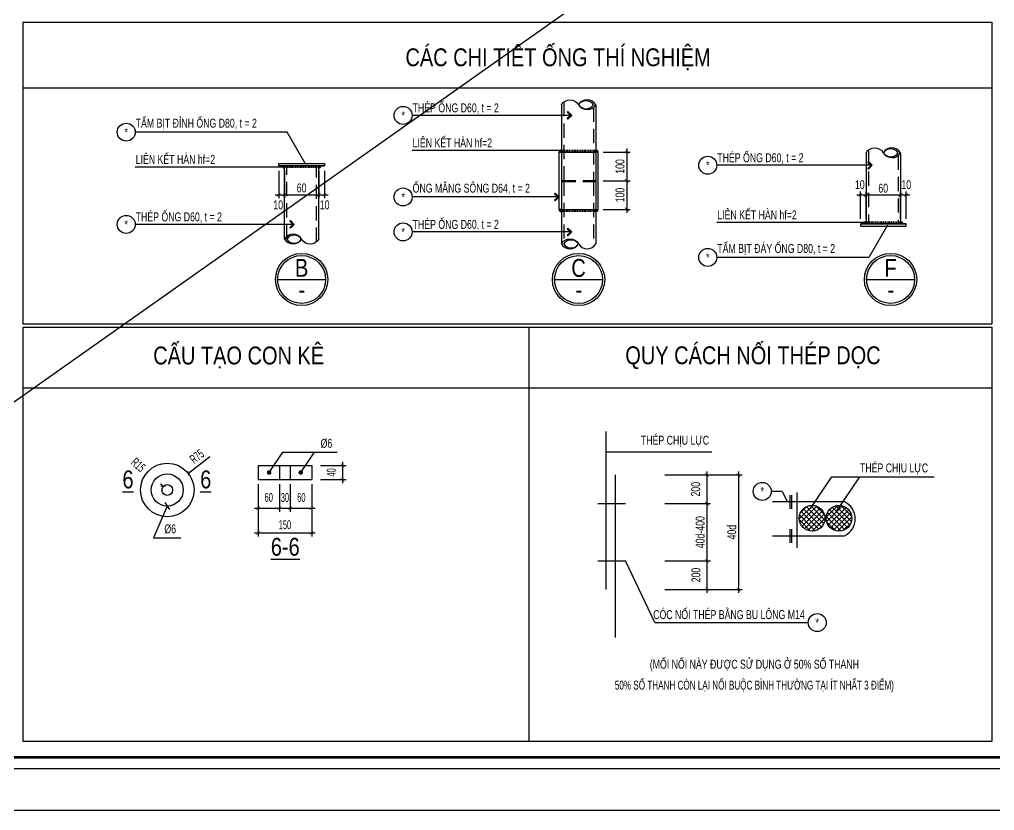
# Model space of a CAD drawing. Extents: x 21 to 2225438, y -14 to 594976.
# Drawn here: x 2207050 to 2213866, y 579107 to 584638 of the extents above; entities that cross this region are included whole.
import ezdxf
from ezdxf.enums import TextEntityAlignment as Align

# ---------------------------------------------------------------- set-up
doc = ezdxf.new("R2010")
doc.units = 0
doc.header["$LTSCALE"] = 1000
doc.header["$MEASUREMENT"] = 0
doc.header["$PDMODE"] = 3
doc.linetypes.add('HIDDEN', pattern=[0.375, 0.25, -0.125])
doc.layers.get('0').update_dxf_attribs({"linetype": 'CONTINUOUS'})
doc.layers.get('Defpoints').update_dxf_attribs({"linetype": 'CONTINUOUS'})
for name, color, linetype in [('CDC-KHUNGTEN', 7, 'CONTINUOUS'), ('CDC.02.DIM', 1, 'CONTINUOUS'), ('CDC.03.BORDER', 3, 'CONTINUOUS'), ('CDC.04.HIDDEN', 8, 'HIDDEN'), ('CDC.05.STEEL', 4, 'CONTINUOUS'), ('CDC.06.TEXT', 2, 'CONTINUOUS'), ('CDC.10.HATCH', 9, 'CONTINUOUS'), ('CDC.11.NOTE', 8, 'CONTINUOUS'), ('CDC.14.STEELNUM', 9, 'CONTINUOUS')]:
    doc.layers.add(name, color=color, linetype=linetype)
doc.layers.add('KCS_Plotter', color=11, linetype='CONTINUOUS', plot=False)
doc.styles.add('ARIAL', font='arial.ttf', dxfattribs={"width": 0.6})
doc.styles.add('SMTEXT', font='arial.ttf', dxfattribs={"width": 0.7})
doc.dimstyles.new('DIM25', dxfattribs={"dimscale": 25, "dimtxt": 2.5, "dimasz": 1, "dimexe": 1, "dimexo": 0, "dimgap": 0.6, "dimtad": 1, "dimdec": 0, "dimzin": 13, "dimdsep": 46, "dimtxsty": 'SMTEXT', "dimblk": 'ARCHTICK', "dimblk1": 'ARCHTICK', "dimblk2": 'DOT', "dimcen": 0, "dimdle": 1, "dimclrd": 1, "dimclre": 1, "dimclrt": 2, "dimadec": 0, "dimazin": 0, "dimtfac": 1, "dimtdec": 0, "dimtix": 1, "dimtmove": 2, "dimatfit": 3, "dimldrblk": 'DOT', "dimfxl": 1, "dimtolj": 1, "dimtzin": 13, "dimarcsym": 0})
doc.dimstyles.new('DIM25-10', dxfattribs={"dimscale": 25, "dimtxt": 2.5, "dimasz": 1, "dimexe": 1, "dimexo": 0, "dimgap": 1, "dimtad": 1, "dimdec": 0, "dimlfac": 0.4, "dimzin": 0, "dimdsep": 46, "dimtxsty": 'ARIAL', "dimblk": 'ARCHTICK', "dimblk1": 'ARCHTICK', "dimblk2": 'D', "dimcen": 0, "dimdle": 1, "dimclrd": 1, "dimclre": 1, "dimclrt": 2, "dimadec": 0, "dimazin": 0, "dimtfac": 1, "dimtdec": 0, "dimtix": 1, "dimtofl": 0, "dimtmove": 2, "dimatfit": 3, "dimldrblk": 'ARCHTICK', "dimfxl": 1, "dimtolj": 1, "dimtzin": 0, "dimarcsym": 0})

# ---------------------------------------------------------------- blocks, each defined once
blk = doc.blocks.new('_ARCHTICK')
at = {"color": 0, "linetype": 'ByBlock', "const_width": 0.15}
blk.add_lwpolyline([(-0.5, -0.5), (0.5, 0.5)], dxfattribs=at)
blk = doc.blocks.new('*D161')
at = {"layer": 'CDC.02.DIM', "color": 1, "lineweight": -2, "transparency": 16777216}
for p, q in [((2211562, 581452.9), (2211880.7, 581452.9)), ((2211855.7, 581477.9), (2211855.7, 581227.9)), ((2211562, 581252.9), (2211880.7, 581252.9))]:
    blk.add_line(p, q, dxfattribs=at)
at = {"layer": 'Defpoints', "color": 0, "transparency": 16777216}
for p in [(2211562, 581452.9), (2211562, 581252.9), (2211855.7, 581252.9)]:
    blk.add_point(p, dxfattribs=at)
at = {"layer": 'CDC.02.DIM', "color": 1, "lineweight": -2, "transparency": 16777216, "xscale": 25, "yscale": 25, "zscale": 25}
for p, rotation in [((2211855.7, 581452.9), 90), ((2211855.7, 581252.9), 270)]:
    blk.add_blockref('_ARCHTICK', p, dxfattribs=dict(at, rotation=rotation))
at = {"layer": 'CDC.02.DIM', "color": 2, "transparency": 16777216, "insert": (2211777.6, 581352.9), "char_height": 62.5, "attachment_point": 5, "rotation": 90, "style": 'SMTEXT'}
blk.add_mtext('\\A1;200', dxfattribs=at)
blk = doc.blocks.new('_Dot')
at = {"color": 0, "linetype": 'ByBlock', "lineweight": -2}
blk.add_line((-0.5, 0), (-1, 0), dxfattribs=at)
at = {"color": 0, "linetype": 'ByBlock', "const_width": 0.5}
blk.add_lwpolyline([(-0.25, 0, 1), (0.25, 0, 1)], format="xyb", close=True, dxfattribs=at)
blk = doc.blocks.new('*D162')
at = {"layer": 'CDC.02.DIM', "color": 1, "lineweight": -2, "transparency": 16777216}
for p, q in [((2211855.7, 580877.9), (2211855.7, 580627.9)), ((2211562, 580852.9), (2211880.7, 580852.9)), ((2211562, 580652.9), (2211880.7, 580652.9))]:
    blk.add_line(p, q, dxfattribs=at)
at = {"layer": 'Defpoints', "color": 0, "transparency": 16777216}
for p in [(2211562, 580852.9), (2211562, 580652.9), (2211855.7, 580652.9)]:
    blk.add_point(p, dxfattribs=at)
at = {"layer": 'CDC.02.DIM', "color": 1, "lineweight": -2, "transparency": 16777216, "xscale": 25, "yscale": 25, "zscale": 25}
for p, rotation in [((2211855.7, 580852.9), 90), ((2211855.7, 580652.9), 270)]:
    blk.add_blockref('_ARCHTICK', p, dxfattribs=dict(at, rotation=rotation))
at = {"layer": 'CDC.02.DIM', "color": 2, "transparency": 16777216, "insert": (2211779.3, 580752.9), "char_height": 62.5, "attachment_point": 5, "rotation": 90, "style": 'SMTEXT'}
blk.add_mtext('\\A1;200', dxfattribs=at)
blk = doc.blocks.new('*D163')
at = {"layer": 'CDC.02.DIM', "color": 1, "lineweight": -2, "transparency": 16777216}
for p, q in [((2211562, 581252.9), (2211880.7, 581252.9)), ((2211855.7, 581277.9), (2211855.7, 580827.9)), ((2211562, 580852.9), (2211880.7, 580852.9))]:
    blk.add_line(p, q, dxfattribs=at)
at = {"layer": 'Defpoints', "color": 0, "transparency": 16777216}
for p in [(2211562, 581252.9), (2211562, 580852.9), (2211855.7, 580852.9)]:
    blk.add_point(p, dxfattribs=at)
at = {"layer": 'CDC.02.DIM', "color": 1, "lineweight": -2, "transparency": 16777216, "xscale": 25, "yscale": 25, "zscale": 25}
for p, rotation in [((2211855.7, 581252.9), 90), ((2211855.7, 580852.9), 270)]:
    blk.add_blockref('_ARCHTICK', p, dxfattribs=dict(at, rotation=rotation))
at = {"layer": 'CDC.02.DIM', "color": 2, "transparency": 16777216, "insert": (2211808.8, 581052.9), "char_height": 62.5, "attachment_point": 5, "rotation": 90, "style": 'SMTEXT'}
blk.add_mtext('\\A1;40d-400', dxfattribs=at)
blk = doc.blocks.new('*D164')
at = {"layer": 'CDC.02.DIM', "color": 1, "lineweight": -2, "transparency": 16777216}
for p, q in [((2211562, 581452.9), (2212101.9, 581452.9)), ((2212076.9, 581477.9), (2212076.9, 580627.9)), ((2211562, 580652.9), (2212101.9, 580652.9))]:
    blk.add_line(p, q, dxfattribs=at)
at = {"layer": 'Defpoints', "color": 0, "transparency": 16777216}
for p in [(2211562, 581452.9), (2211562, 580652.9), (2212076.9, 580652.9)]:
    blk.add_point(p, dxfattribs=at)
at = {"layer": 'CDC.02.DIM', "color": 1, "lineweight": -2, "transparency": 16777216, "xscale": 25, "yscale": 25, "zscale": 25}
for p, rotation in [((2212076.9, 581452.9), 90), ((2212076.9, 580652.9), 270)]:
    blk.add_blockref('_ARCHTICK', p, dxfattribs=dict(at, rotation=rotation))
at = {"layer": 'CDC.02.DIM', "color": 2, "transparency": 16777216, "insert": (2212030, 581052.9), "char_height": 62.5, "attachment_point": 5, "rotation": 90, "style": 'SMTEXT'}
blk.add_mtext('\\A1;40d', dxfattribs=at)
blk = doc.blocks.new('*D204')
at = {"layer": 'CDC.02.DIM', "color": 1, "lineweight": -2, "transparency": 16777216}
for p, q in [((2211295.4, 583735), (2211295.4, 583485.4)), ((2211130.1, 583710), (2211320.4, 583710)), ((2211130.1, 583510.4), (2211320.4, 583510.4))]:
    blk.add_line(p, q, dxfattribs=at)
at = {"layer": 'Defpoints', "color": 0, "transparency": 16777216}
for p in [(2211130.1, 583710), (2211130.1, 583510.4), (2211295.4, 583510.4)]:
    blk.add_point(p, dxfattribs=at)
at = {"layer": 'CDC.02.DIM', "color": 1, "lineweight": -2, "transparency": 16777216, "xscale": 25, "yscale": 25, "zscale": 25}
for p, rotation in [((2211295.4, 583710), 90), ((2211295.4, 583510.4), 270)]:
    blk.add_blockref('_ARCHTICK', p, dxfattribs=dict(at, rotation=rotation))
at = {"layer": 'CDC.02.DIM', "color": 2, "transparency": 16777216, "insert": (2211248.5, 583610.2), "char_height": 62.5, "attachment_point": 5, "rotation": 90, "style": 'SMTEXT'}
blk.add_mtext('\\A1;100', dxfattribs=at)
blk = doc.blocks.new('*D205')
at = {"layer": 'CDC.02.DIM', "color": 1, "lineweight": -2, "transparency": 16777216}
for p, q in [((2211295.4, 583535.4), (2211295.4, 583285)), ((2211130.1, 583510.4), (2211320.4, 583510.4)), ((2211130.1, 583310), (2211320.4, 583310))]:
    blk.add_line(p, q, dxfattribs=at)
at = {"layer": 'Defpoints', "color": 0, "transparency": 16777216}
for p in [(2211130.1, 583510.4), (2211130.1, 583310), (2211295.4, 583310)]:
    blk.add_point(p, dxfattribs=at)
at = {"layer": 'CDC.02.DIM', "color": 1, "lineweight": -2, "transparency": 16777216, "xscale": 25, "yscale": 25, "zscale": 25}
for p, rotation in [((2211295.4, 583510.4), 90), ((2211295.4, 583310), 270)]:
    blk.add_blockref('_ARCHTICK', p, dxfattribs=dict(at, rotation=rotation))
at = {"layer": 'CDC.02.DIM', "color": 2, "transparency": 16777216, "insert": (2211248.5, 583410.2), "char_height": 62.5, "attachment_point": 5, "rotation": 90, "style": 'SMTEXT'}
blk.add_mtext('\\A1;100', dxfattribs=at)
blk = doc.blocks.new('*D206')
at = {"layer": 'CDC.02.DIM', "color": 1, "lineweight": -2, "transparency": 16777216}
for p, q in [((2212903.5, 583411), (2212993.5, 583411)), ((2212928.5, 583244.5), (2212928.5, 583436)), ((2212968.5, 583244.5), (2212968.5, 583436))]:
    blk.add_line(p, q, dxfattribs=at)
at = {"layer": 'Defpoints', "color": 0, "transparency": 16777216}
for p in [(2212968.5, 583411), (2212928.5, 583244.5), (2212968.5, 583244.5)]:
    blk.add_point(p, dxfattribs=at)
at = {"layer": 'CDC.02.DIM', "color": 1, "lineweight": -2, "transparency": 16777216, "xscale": 25, "yscale": 25, "zscale": 25, "rotation": 180}
blk.add_blockref('_ARCHTICK', (2212928.5, 583411), dxfattribs=at)
at = {"layer": 'CDC.02.DIM', "color": 1, "lineweight": -2, "transparency": 16777216, "xscale": 25, "yscale": 25, "zscale": 25}
blk.add_blockref('_ARCHTICK', (2212968.5, 583411), dxfattribs=at)
at = {"layer": 'CDC.02.DIM', "color": 2, "transparency": 16777216, "insert": (2212924.7, 583482.5), "char_height": 62.5, "attachment_point": 5, "style": 'SMTEXT'}
blk.add_mtext('\\A1;10', dxfattribs=at)
blk = doc.blocks.new('*D207')
at = {"layer": 'CDC.02.DIM', "color": 1, "lineweight": -2, "transparency": 16777216}
for p, q in [((2212943.5, 583411), (2213233.5, 583411)), ((2212968.5, 583244.5), (2212968.5, 583436)), ((2213208.5, 583244.5), (2213208.5, 583436))]:
    blk.add_line(p, q, dxfattribs=at)
at = {"layer": 'Defpoints', "color": 0, "transparency": 16777216}
for p in [(2213208.5, 583411), (2212968.5, 583244.5), (2213208.5, 583244.5)]:
    blk.add_point(p, dxfattribs=at)
at = {"layer": 'CDC.02.DIM', "color": 1, "lineweight": -2, "transparency": 16777216, "xscale": 25, "yscale": 25, "zscale": 25, "rotation": 180}
blk.add_blockref('_ARCHTICK', (2212968.5, 583411), dxfattribs=at)
at = {"layer": 'CDC.02.DIM', "color": 1, "lineweight": -2, "transparency": 16777216, "xscale": 25, "yscale": 25, "zscale": 25}
blk.add_blockref('_ARCHTICK', (2213208.5, 583411), dxfattribs=at)
at = {"layer": 'CDC.02.DIM', "color": 2, "transparency": 16777216, "insert": (2213088.5, 583457.9), "char_height": 62.5, "attachment_point": 5, "style": 'SMTEXT'}
blk.add_mtext('\\A1;60', dxfattribs=at)
blk = doc.blocks.new('*D208')
at = {"layer": 'CDC.02.DIM', "color": 1, "lineweight": -2, "transparency": 16777216}
for p, q in [((2213183.5, 583411), (2213273.5, 583411)), ((2213208.5, 583244.5), (2213208.5, 583436)), ((2213248.5, 583244.5), (2213248.5, 583436))]:
    blk.add_line(p, q, dxfattribs=at)
at = {"layer": 'Defpoints', "color": 0, "transparency": 16777216}
for p in [(2213248.5, 583411), (2213208.5, 583244.5), (2213248.5, 583244.5)]:
    blk.add_point(p, dxfattribs=at)
at = {"layer": 'CDC.02.DIM', "color": 1, "lineweight": -2, "transparency": 16777216, "xscale": 25, "yscale": 25, "zscale": 25, "rotation": 180}
blk.add_blockref('_ARCHTICK', (2213208.5, 583411), dxfattribs=at)
at = {"layer": 'CDC.02.DIM', "color": 1, "lineweight": -2, "transparency": 16777216, "xscale": 25, "yscale": 25, "zscale": 25}
blk.add_blockref('_ARCHTICK', (2213248.5, 583411), dxfattribs=at)
at = {"layer": 'CDC.02.DIM', "color": 2, "transparency": 16777216, "insert": (2213249.5, 583482.5), "char_height": 62.5, "attachment_point": 5, "style": 'SMTEXT'}
blk.add_mtext('\\A1;10', dxfattribs=at)
blk = doc.blocks.new('*D209')
at = {"layer": 'CDC.02.DIM', "color": 1, "lineweight": -2, "transparency": 16777216}
for p, q in [((2208862.5, 583579.3), (2208862.5, 583387.8)), ((2208902.5, 583579.3), (2208902.5, 583387.8)), ((2208837.5, 583412.8), (2208927.5, 583412.8))]:
    blk.add_line(p, q, dxfattribs=at)
at = {"layer": 'Defpoints', "color": 0, "transparency": 16777216}
for p in [(2208862.5, 583579.3), (2208902.5, 583579.3), (2208902.5, 583412.8)]:
    blk.add_point(p, dxfattribs=at)
at = {"layer": 'CDC.02.DIM', "color": 1, "lineweight": -2, "transparency": 16777216, "xscale": 25, "yscale": 25, "zscale": 25, "rotation": 180}
blk.add_blockref('_ARCHTICK', (2208862.5, 583412.8), dxfattribs=at)
at = {"layer": 'CDC.02.DIM', "color": 1, "lineweight": -2, "transparency": 16777216, "xscale": 25, "yscale": 25, "zscale": 25}
blk.add_blockref('_ARCHTICK', (2208902.5, 583412.8), dxfattribs=at)
at = {"layer": 'CDC.02.DIM', "color": 2, "transparency": 16777216, "insert": (2208858.7, 583341.3), "char_height": 62.5, "attachment_point": 5, "style": 'SMTEXT'}
blk.add_mtext('\\A1;10', dxfattribs=at)
blk = doc.blocks.new('*D210')
at = {"layer": 'CDC.02.DIM', "color": 1, "lineweight": -2, "transparency": 16777216}
for p, q in [((2208902.5, 583579.3), (2208902.5, 583387.8)), ((2209142.5, 583579.3), (2209142.5, 583387.8)), ((2208877.5, 583412.8), (2209167.5, 583412.8))]:
    blk.add_line(p, q, dxfattribs=at)
at = {"layer": 'Defpoints', "color": 0, "transparency": 16777216}
for p in [(2208902.5, 583579.3), (2209142.5, 583579.3), (2209142.5, 583412.8)]:
    blk.add_point(p, dxfattribs=at)
at = {"layer": 'CDC.02.DIM', "color": 1, "lineweight": -2, "transparency": 16777216, "xscale": 25, "yscale": 25, "zscale": 25, "rotation": 180}
blk.add_blockref('_ARCHTICK', (2208902.5, 583412.8), dxfattribs=at)
at = {"layer": 'CDC.02.DIM', "color": 1, "lineweight": -2, "transparency": 16777216, "xscale": 25, "yscale": 25, "zscale": 25}
blk.add_blockref('_ARCHTICK', (2209142.5, 583412.8), dxfattribs=at)
at = {"layer": 'CDC.02.DIM', "color": 2, "transparency": 16777216, "insert": (2209022.5, 583459.7), "char_height": 62.5, "attachment_point": 5, "style": 'SMTEXT'}
blk.add_mtext('\\A1;60', dxfattribs=at)
blk = doc.blocks.new('*D211')
at = {"layer": 'CDC.02.DIM', "color": 1, "lineweight": -2, "transparency": 16777216}
for p, q in [((2209142.5, 583579.3), (2209142.5, 583387.8)), ((2209182.5, 583579.3), (2209182.5, 583387.8)), ((2209117.5, 583412.8), (2209207.5, 583412.8))]:
    blk.add_line(p, q, dxfattribs=at)
at = {"layer": 'Defpoints', "color": 0, "transparency": 16777216}
for p in [(2209142.5, 583579.3), (2209182.5, 583579.3), (2209182.5, 583412.8)]:
    blk.add_point(p, dxfattribs=at)
at = {"layer": 'CDC.02.DIM', "color": 1, "lineweight": -2, "transparency": 16777216, "xscale": 25, "yscale": 25, "zscale": 25, "rotation": 180}
blk.add_blockref('_ARCHTICK', (2209142.5, 583412.8), dxfattribs=at)
at = {"layer": 'CDC.02.DIM', "color": 1, "lineweight": -2, "transparency": 16777216, "xscale": 25, "yscale": 25, "zscale": 25}
blk.add_blockref('_ARCHTICK', (2209182.5, 583412.8), dxfattribs=at)
at = {"layer": 'CDC.02.DIM', "color": 2, "transparency": 16777216, "insert": (2209183.5, 583341.3), "char_height": 62.5, "attachment_point": 5, "style": 'SMTEXT'}
blk.add_mtext('\\A1;10', dxfattribs=at)
blk = doc.blocks.new('*D212')
at = {"layer": 'CDC.02.DIM', "color": 1, "lineweight": -2, "transparency": 16777216}
blk.add_line((2208380.2, 581580.4), (2208230.7, 581463.2), dxfattribs=at)
at = {"layer": 'Defpoints', "color": 0, "transparency": 16777216}
for p in [(2208230.7, 581463.2), (2208083.4, 581347.8)]:
    blk.add_point(p, dxfattribs=at)
at = {"layer": 'CDC.02.DIM', "color": 1, "lineweight": -2, "transparency": 16777216, "xscale": 25, "yscale": 25, "zscale": 25, "rotation": 218.0837474083482}
blk.add_blockref('_ARCHTICK', (2208230.7, 581463.2), dxfattribs=at)
at = {"layer": 'CDC.02.DIM', "color": 2, "transparency": 16777216, "insert": (2208290.1, 581581.9), "char_height": 62.5, "attachment_point": 5, "rotation": 38.08375, "style": 'ARIAL'}
blk.add_mtext('\\A1;R75', dxfattribs=at)
blk = doc.blocks.new('D')
at = {"layer": 'CDC.02.DIM'}
for p, q in [((106.07, 106.07), (-106.07, -106.07)), ((150, 0), (-150, 0))]:
    blk.add_line(p, q, dxfattribs=at)
blk = doc.blocks.new('*D213')
at = {"layer": 'CDC.02.DIM', "color": 1, "lineweight": -2, "transparency": 16777216}
for p, q in [((2208718.5, 581387.4), (2208718.5, 581195.1)), ((2208868.2, 581387.4), (2208868.2, 581195.1)), ((2208693.5, 581220.1), (2208893.2, 581220.1))]:
    blk.add_line(p, q, dxfattribs=at)
at = {"layer": 'Defpoints', "color": 0, "transparency": 16777216}
for p in [(2208718.5, 581387.4), (2208868.2, 581387.4), (2208868.2, 581220.1)]:
    blk.add_point(p, dxfattribs=at)
at = {"layer": 'CDC.02.DIM', "color": 1, "lineweight": -2, "transparency": 16777216, "xscale": 25, "yscale": 25, "zscale": 25, "rotation": 180}
blk.add_blockref('_ARCHTICK', (2208718.5, 581220.1), dxfattribs=at)
at = {"layer": 'CDC.02.DIM', "color": 1, "lineweight": -2, "transparency": 16777216, "xscale": 25, "yscale": 25, "zscale": 25}
blk.add_blockref('_ARCHTICK', (2208868.2, 581220.1), dxfattribs=at)
at = {"layer": 'CDC.02.DIM', "color": 2, "transparency": 16777216, "insert": (2208792.7, 581295.2), "char_height": 62.5, "attachment_point": 5, "style": 'ARIAL'}
blk.add_mtext('\\A1;60', dxfattribs=at)
blk = doc.blocks.new('*D214')
at = {"layer": 'CDC.02.DIM', "color": 1, "lineweight": -2, "transparency": 16777216}
for p, q in [((2208868.2, 581387.4), (2208868.2, 581195.1)), ((2208943.1, 581387.4), (2208943.1, 581195.1)), ((2208843.2, 581220.1), (2208968.1, 581220.1))]:
    blk.add_line(p, q, dxfattribs=at)
at = {"layer": 'Defpoints', "color": 0, "transparency": 16777216}
for p in [(2208868.2, 581387.4), (2208943.1, 581387.4), (2208943.1, 581220.1)]:
    blk.add_point(p, dxfattribs=at)
at = {"layer": 'CDC.02.DIM', "color": 1, "lineweight": -2, "transparency": 16777216, "xscale": 25, "yscale": 25, "zscale": 25, "rotation": 180}
blk.add_blockref('_ARCHTICK', (2208868.2, 581220.1), dxfattribs=at)
at = {"layer": 'CDC.02.DIM', "color": 1, "lineweight": -2, "transparency": 16777216, "xscale": 25, "yscale": 25, "zscale": 25}
blk.add_blockref('_ARCHTICK', (2208943.1, 581220.1), dxfattribs=at)
at = {"layer": 'CDC.02.DIM', "color": 2, "transparency": 16777216, "insert": (2208905.7, 581295.2), "char_height": 62.5, "attachment_point": 5, "style": 'ARIAL'}
blk.add_mtext('\\A1;30', dxfattribs=at)
blk = doc.blocks.new('*D215')
at = {"layer": 'CDC.02.DIM', "color": 1, "lineweight": -2, "transparency": 16777216}
for p, q in [((2208943.1, 581387.4), (2208943.1, 581195.1)), ((2209092.8, 581387.4), (2209092.8, 581195.1)), ((2208918.1, 581220.1), (2209117.8, 581220.1))]:
    blk.add_line(p, q, dxfattribs=at)
at = {"layer": 'Defpoints', "color": 0, "transparency": 16777216}
for p in [(2208943.1, 581387.4), (2209092.8, 581387.4), (2209092.8, 581220.1)]:
    blk.add_point(p, dxfattribs=at)
at = {"layer": 'CDC.02.DIM', "color": 1, "lineweight": -2, "transparency": 16777216, "xscale": 25, "yscale": 25, "zscale": 25, "rotation": 180}
blk.add_blockref('_ARCHTICK', (2208943.1, 581220.1), dxfattribs=at)
at = {"layer": 'CDC.02.DIM', "color": 1, "lineweight": -2, "transparency": 16777216, "xscale": 25, "yscale": 25, "zscale": 25}
blk.add_blockref('_ARCHTICK', (2209092.8, 581220.1), dxfattribs=at)
at = {"layer": 'CDC.02.DIM', "color": 2, "transparency": 16777216, "insert": (2209020.6, 581295.2), "char_height": 62.5, "attachment_point": 5, "style": 'ARIAL'}
blk.add_mtext('\\A1;60', dxfattribs=at)
blk = doc.blocks.new('*D216')
at = {"layer": 'CDC.02.DIM', "color": 1, "lineweight": -2, "transparency": 16777216}
for p, q in [((2208718.5, 581387.4), (2208718.5, 581022.6)), ((2209092.8, 581387.4), (2209092.8, 581022.6)), ((2208693.5, 581047.6), (2209117.8, 581047.6))]:
    blk.add_line(p, q, dxfattribs=at)
at = {"layer": 'Defpoints', "color": 0, "transparency": 16777216}
for p in [(2208718.5, 581387.4), (2209092.8, 581387.4), (2209092.8, 581047.6)]:
    blk.add_point(p, dxfattribs=at)
at = {"layer": 'CDC.02.DIM', "color": 1, "lineweight": -2, "transparency": 16777216, "xscale": 25, "yscale": 25, "zscale": 25, "rotation": 180}
blk.add_blockref('_ARCHTICK', (2208718.5, 581047.6), dxfattribs=at)
at = {"layer": 'CDC.02.DIM', "color": 1, "lineweight": -2, "transparency": 16777216, "xscale": 25, "yscale": 25, "zscale": 25}
blk.add_blockref('_ARCHTICK', (2209092.8, 581047.6), dxfattribs=at)
at = {"layer": 'CDC.02.DIM', "color": 2, "transparency": 16777216, "insert": (2208905.7, 581104.5), "char_height": 62.5, "attachment_point": 5, "style": 'ARIAL'}
blk.add_mtext('\\A1;150', dxfattribs=at)
blk = doc.blocks.new('*D217')
at = {"layer": 'CDC.02.DIM', "color": 1, "lineweight": -2, "transparency": 16777216}
for p, q in [((2209154.1, 581520.2), (2209333.4, 581520.2)), ((2209308.4, 581545.2), (2209308.4, 581395.2)), ((2209154.1, 581420.2), (2209333.4, 581420.2))]:
    blk.add_line(p, q, dxfattribs=at)
at = {"layer": 'Defpoints', "color": 0, "transparency": 16777216}
for p in [(2209154.1, 581520.2), (2209154.1, 581420.2), (2209308.4, 581420.2)]:
    blk.add_point(p, dxfattribs=at)
at = {"layer": 'CDC.02.DIM', "color": 1, "lineweight": -2, "transparency": 16777216, "xscale": 25, "yscale": 25, "zscale": 25}
for p, rotation in [((2209308.4, 581520.2), 90), ((2209308.4, 581420.2), 270)]:
    blk.add_blockref('_ARCHTICK', p, dxfattribs=dict(at, rotation=rotation))
at = {"layer": 'CDC.02.DIM', "color": 2, "transparency": 16777216, "insert": (2209230.5, 581470.2), "char_height": 62.5, "attachment_point": 5, "rotation": 90, "style": 'ARIAL'}
blk.add_mtext('\\A1;40', dxfattribs=at)
blk = doc.blocks.new('*D218')
at = {"layer": 'CDC.02.DIM', "color": 1, "lineweight": -2, "transparency": 16777216}
blk.add_line((2208055, 581372.3), (2208036.1, 581388.7), dxfattribs=at)
at = {"layer": 'Defpoints', "color": 0, "transparency": 16777216}
for p in [(2208055, 581372.3), (2208083.4, 581347.8)]:
    blk.add_point(p, dxfattribs=at)
at = {"layer": 'CDC.02.DIM', "color": 1, "lineweight": -2, "transparency": 16777216, "xscale": 25, "yscale": 25, "zscale": 25, "rotation": 319.1011653597801}
blk.add_blockref('_ARCHTICK', (2208055, 581372.3), dxfattribs=at)
at = {"layer": 'CDC.02.DIM', "color": 2, "transparency": 16777216, "insert": (2207880.5, 581523.5), "char_height": 62.5, "attachment_point": 5, "rotation": 319.10117, "style": 'ARIAL'}
blk.add_mtext('\\A1;R15', dxfattribs=at)
blk = doc.blocks.new('KHUNG TEN')
at = {"layer": 'CDC-KHUNGTEN', "color": 8}
blk.add_lwpolyline([(75096, 1100), (83000, 1100), (83000, 58300), (3000, 58300), (3000, 1100), (75096, 1100)], dxfattribs=at)
at = {"layer": 'CDC-KHUNGTEN', "color": 255, "lineweight": 60}
blk.add_lwpolyline([(74900, 1400), (74900, 58000), (3300, 58000), (3300, 1400), (74900, 1400)], close=True, dxfattribs=at)
at = {"layer": 'Defpoints', "color": 1, "ltscale": 0.2}
blk.add_lwpolyline([(0, 0), (0, 59400), (84100, 59400), (84100, 0), (0, 0)], close=True, dxfattribs=at)

msp = doc.modelspace()

# ---------------------------------------------------------------- hatches: boundary and pattern name
at = {"layer": 'CDC.10.HATCH'}
for points in [[(2210838.53, 583725.97, 0.4142136), (2210822.53, 583709.97), (2210838.53, 583709.97)], [(2211078.53, 583725.97), (2211078.53, 583709.97), (2211094.53, 583709.97, 0.4142136)], [(2208902.53, 583599.42, -0.4142136), (2208886.53, 583615.42), (2208902.53, 583615.42)], [(2209142.53, 583599.42), (2209142.53, 583615.42), (2209158.53, 583615.42, -0.4142136)], [(2210838.53, 583309.97), (2210822.53, 583309.97, 0.4142136), (2210838.53, 583293.97)], [(2211094.53, 583309.97), (2211078.53, 583309.97), (2211078.53, 583293.97, 0.4142136)], [(2212968.53, 583224.31, 0.4142136), (2212952.53, 583208.31), (2212968.53, 583208.31)], [(2213208.53, 583224.31), (2213208.53, 583208.31), (2213224.53, 583208.31, 0.4142136)]]:
    msp.add_hatch(color=256, dxfattribs=at).paths.add_polyline_path(points)
h = msp.add_hatch(dxfattribs=at)
h.set_pattern_fill('ANSI31', color=256, scale=90, angle=45, style=0)
h.set_pattern_definition([(90, (2118319.353, 554501.823), (-11.25, 2e-15), [])])
h.paths.add_polyline_path([(2211078.53, 583725.97), (2210838.53, 583725.97), (2210838.53, 583709.97), (2211078.53, 583709.97)])
h = msp.add_hatch(dxfattribs=at)
h.set_pattern_fill('ANSI31', color=256, scale=90, angle=45, style=0)
h.set_pattern_definition([(270, (2116383.359, 610745.627), (-11.25, -2e-15), [])])
h.paths.add_polyline_path([(2209142.53, 583599.42), (2208902.53, 583599.42), (2208902.53, 583615.42), (2209142.53, 583615.42)])
h = msp.add_hatch(dxfattribs=at)
h.set_pattern_fill('ANSI31', color=256, scale=90, angle=45, style=0)
h.set_pattern_definition([(270, (2118319.353, 612518.111), (-11.25, -2e-15), [])])
h.paths.add_polyline_path([(2211078.53, 583293.97), (2210838.53, 583293.97), (2210838.53, 583309.97), (2211078.53, 583309.97)])
h = msp.add_hatch(dxfattribs=at)
h.set_pattern_fill('ANSI31', color=256, scale=90, angle=45, style=0)
h.set_pattern_definition([(90, (2120449.354, 556078.099), (-11.25, 2e-15), [])])
h.paths.add_polyline_path([(2213208.53, 583224.31), (2212968.53, 583224.31), (2212968.53, 583208.31), (2213208.53, 583208.31)])
h = msp.add_hatch(dxfattribs=at)
h.set_pattern_fill('ANSI37', color=256, scale=200, style=0)
h.set_pattern_definition([(45, (2191320.56, 565869.44), (-17.67767, 17.67767), []), (135, (2191320.56, 565869.44), (-17.67767, -17.67767), [])])
h.paths.add_polyline_path([(2212869.02, 581150.17, 1), (2212689.36, 581150.17, 1)])
h.paths.add_polyline_path([(2212681.21, 581150.17, 1), (2212501.55, 581150.17, 1)])

# ---------------------------------------------------------------- linework, layer by layer
at = {"layer": 'CDC.03.BORDER'}
for p, q in [((2207073.11, 584619.01), (2213847.55, 584619.01)), ((2207073.11, 584619.01), (2207073.11, 582509.61)), ((2207073.11, 584619.01), (2207073.11, 582509.61)), ((2213847.55, 584619.01), (2213847.55, 582509.61)), ((2210838.53, 584042.19), (2210838.53, 583512.58)), ((2211078.53, 584041.32), (2211078.53, 583512.58)), ((2210838.53, 583709.97), (2211078.53, 583709.97)), ((2212968.53, 583706.44), (2212968.53, 583208.31)), ((2213208.53, 583705.58), (2213208.53, 583208.31)), ((2208862.53, 583615.42), (2209182.53, 583615.42)), ((2208902.53, 583102.39), (2208902.53, 583615.42)), ((2209142.53, 583102.39), (2209142.53, 583615.42)), ((2210838.53, 583505.44), (2210838.53, 583069.81)), ((2211078.53, 583505.44), (2211078.53, 583068.95)), ((2210838.53, 583309.97), (2211078.53, 583309.97)), ((2212928.53, 583208.31), (2213248.53, 583208.31)), ((2207073.11, 582486.15), (2207073.11, 579589.07)), ((2207073.11, 582486.15), (2207073.11, 579589.07)), ((2210612.07, 582486.15), (2210612.07, 579589.07)), ((2207073.11, 582061.65), (2210612.07, 582061.65)), ((2210612.07, 582061.65), (2213847.55, 582061.65)), ((2208718.48, 581520.18), (2209092.85, 581520.18)), ((2208718.48, 581520.18), (2208718.48, 581420.18)), ((2208868.21, 581520.18), (2208868.21, 581420.18)), ((2208943.12, 581520.18), (2208943.12, 581420.18)), ((2209092.85, 581520.18), (2209092.85, 581420.18)), ((2208718.48, 581420.18), (2209092.85, 581420.18)), ((2213847.55, 579589.07), (2207073.11, 579589.07))]:
    msp.add_line(p, q, dxfattribs=at)
for points in [[(2207073.11, 584158.97), (2213847.55, 584158.97)], [(2207073.11, 582509.61), (2213847.55, 582509.61)], [(2207073.11, 582486.15), (2213847.55, 582486.15)], [(2207073.11, 582486.15), (2209162.94, 582486.15)], [(2213847.55, 582486.15), (2213847.55, 579589.07)], [(2207073.11, 581629.63), (2207073.11, 579589.07)]]:
    msp.add_lwpolyline(points, dxfattribs=at)
for points in [[(2210838.53, 583309.97), (2210822.53, 583309.97), (2210822.53, 583709.97), (2210838.53, 583709.97)], [(2211078.53, 583309.97), (2211094.53, 583309.97), (2211094.53, 583709.97), (2211078.53, 583709.97)], [(2208862.53, 583615.42), (2208862.53, 583631.42), (2209182.53, 583631.42), (2209182.53, 583615.42)], [(2212928.53, 583208.31), (2212928.53, 583192.31), (2213248.53, 583192.31), (2213248.53, 583208.31)]]:
    msp.add_lwpolyline(points, close=True, dxfattribs=at)
for radius in [187.18, 37.45]:
    msp.add_circle((2208083.36, 581347.77), radius, dxfattribs=at)
at = {"layer": 'CDC.04.HIDDEN', "ltscale": 0.4}
for p, q in [((2210854.53, 584061.07), (2210854.53, 583512.58)), ((2211062.53, 584022.89), (2211062.53, 583512.58)), ((2212984.53, 583725.33), (2212984.53, 583208.31)), ((2213192.53, 583687.14), (2213192.53, 583208.31)), ((2208918.53, 583102.39), (2208918.53, 583615.42)), ((2209126.53, 583082.64), (2209126.53, 583615.42)), ((2210838.53, 583512.58), (2211078.53, 583512.58)), ((2210838.53, 583505.44), (2211078.53, 583505.44)), ((2210854.53, 583505.44), (2210854.53, 583088.7)), ((2211062.53, 583505.44), (2211062.53, 583050.51))]:
    msp.add_line(p, q, dxfattribs=at)
at = {"layer": 'CDC.05.STEEL'}
for p, q in [((2211149.3, 581757.68), (2211149.3, 580652.87)), ((2211214.04, 581452.87), (2211214.04, 580316.38)), ((2212434.56, 581310.52), (2212434.56, 581215.55)), ((2212448.23, 581310.52), (2212448.23, 581215.55)), ((2212483.89, 581329.51), (2212483.89, 580943.34)), ((2211092.88, 581252.87), (2211285.96, 581252.87)), ((2212434.56, 581072.81), (2212434.56, 580977.84)), ((2212448.23, 581072.81), (2212448.23, 580977.84)), ((2211092.88, 580852.87), (2211285.96, 580852.87))]:
    msp.add_line(p, q, dxfattribs=at)
at = {"layer": 'CDC.05.STEEL', "const_width": 16}
for points in [[(2208788.51, 581466.3, 1), (2208802.36, 581474.3, 1)], [(2209009.48, 581466.3, 1), (2209023.33, 581474.3, 1)]]:
    msp.add_lwpolyline(points, format="xyb", close=True, dxfattribs=at)
at = {"layer": 'CDC.05.STEEL'}
msp.add_lwpolyline([(2212315.43, 581027.42), (2212817.79, 581027.42, 0.6324965), (2212817.79, 581265.13), (2212315.43, 581265.13)], format="xyb", dxfattribs=at)
for centre, radius in [((2208083.36, 581347.77), 112.15), ((2212591.38, 581150.17), 89.83), ((2212779.19, 581150.17), 89.83)]:
    msp.add_circle(centre, radius, dxfattribs=at)
for centre, start, end in [((2210838.53, 583709.97), 90, 180), ((2211078.53, 583709.97), 0, 90), ((2208902.53, 583615.42), 180, 270), ((2209142.53, 583615.42), 270, 0), ((2210838.53, 583309.97), 180, 270), ((2211078.53, 583309.97), 270, 0), ((2212968.53, 583208.31), 90, 180), ((2213208.53, 583208.31), 0, 90)]:
    msp.add_arc(centre, 16, start, end, dxfattribs=at)
at = {"layer": 'CDC.11.NOTE'}
for p, q in [((2210827.21, 583721.28), (2209795.16, 583721.28)), ((2208891.22, 583606.01), (2207859.16, 583606.01)), ((2212957.21, 583217.71), (2211925.16, 583217.71)), ((2208854.83, 582819.9), (2209190.24, 582819.9)), ((2210790.82, 582819.44), (2211126.23, 582819.44)), ((2212972.13, 582819.9), (2213307.54, 582819.9)), ((2209016.4, 581470.3), (2209111.95, 581611.54)), ((2211149.3, 581614.27), (2211890.37, 581614.27)), ((2212759.64, 581195.35), (2212925.48, 581440.49)), ((2208067.32, 581259.38), (2208099.39, 581211.85)), ((2211491.48, 580420.71), (2211285.96, 580852.87)), ((2211491.48, 580420.71), (2212563.99, 580420.71))]:
    msp.add_line(p, q, dxfattribs=at)
for points in [[(2210838.53, 584042.19, -0.5773503), (2210958.78, 584042.19, 0.5725531), (2211078.53, 584041.32, 0.5725531)], [(2211078.53, 584041.32, 0.5555373), (2210958.64, 584042.42, 0.5677757)], [(2211062.53, 584041.32, 0.5396883), (2210958.64, 584042.42, 0.219216)], [(2210958.78, 584042.19, 0.54159), (2211062.53, 584041.32)], [(2212968.53, 583706.44, -0.5773503), (2213088.78, 583706.44, 0.5725531), (2213208.53, 583705.58, 0.5725531)], [(2213208.53, 583705.58, 0.5677757), (2213089.29, 583705.58, 0.5677757)], [(2213192.53, 583705.58, 0.553437), (2213089.31, 583705.62, 0.219216)], [(2213088.78, 583706.44, 0.54159), (2213192.53, 583705.58)], [(2209142.53, 583101.52, -0.5773503), (2209022.28, 583101.52, 0.5725531), (2208902.53, 583102.39, 0.5725531)], [(2209022.28, 583101.52, 0.54159), (2208918.53, 583102.39)], [(2208902.53, 583102.39, 0.5677757), (2209021.77, 583102.39, 0.5677757)], [(2208918.53, 583102.39, 0.553437), (2209021.74, 583102.34, 0.219216)], [(2210838.53, 583069.81, -0.5773503), (2210958.78, 583069.81, 0.5725531), (2211078.53, 583068.95, 0.5725531)], [(2210838.53, 583069.81, 0.5773503), (2210958.78, 583069.81, 0.5677757)], [(2210854.53, 583069.81, -0.5400706), (2210958.78, 583069.81, -0.2372346)], [(2210854.53, 583069.81, 0.5719263), (2210958.78, 583069.81, 0.2372346)]]:
    msp.add_lwpolyline(points, format="xyb", dxfattribs=at)
for points in [[(2210910.78, 583967.27), (2210884.05, 583993.99), (2210879.6, 583989.54), (2210904.48, 583967.27), (2210879.6, 583944.99), (2210884.05, 583940.54), (2210910.78, 583967.27), (2210910.78, 583967.27), (2209795.16, 583967.27)], [(2209051.21, 583624.61), (2208921.71, 583849.95), (2207859.16, 583849.95)], [(2213011.94, 583618.64), (2212985.21, 583645.37), (2212980.75, 583640.92), (2213005.64, 583618.64), (2212980.75, 583596.37), (2212985.21, 583591.91), (2213011.94, 583618.64), (2213011.94, 583618.64), (2211925.16, 583618.64)], [(2210822.53, 583396.68), (2210795.8, 583423.41), (2210791.34, 583418.96), (2210816.23, 583396.68), (2210791.34, 583374.41), (2210795.8, 583369.95), (2210822.53, 583396.68), (2210822.53, 583396.68), (2209795.16, 583396.68)], [(2208970.37, 583205.08), (2208943.64, 583178.36), (2208939.19, 583182.81), (2208964.07, 583205.08), (2208939.19, 583227.36), (2208943.64, 583231.81), (2208970.37, 583205.08), (2208970.37, 583205.08), (2207859.16, 583205.08)], [(2213117.2, 583199.12), (2212987.71, 582973.78), (2211925.16, 582973.78)], [(2210910.78, 583152.57), (2210884.05, 583179.3), (2210879.6, 583174.85), (2210904.48, 583152.57), (2210879.6, 583130.3), (2210884.05, 583125.84), (2210910.78, 583152.57), (2210910.78, 583152.57), (2209795.16, 583152.57)], [(2208795.43, 581470.3), (2208890.98, 581611.54), (2209271.18, 581611.54)], [(2212579.5, 581217.5), (2212730.35, 581440.49), (2213445.16, 581440.49)], [(2208083.36, 581235.62), (2207987.9, 581013.24), (2208178.97, 581013.24)]]:
    msp.add_lwpolyline(points, dxfattribs=at)
for centre, radius in [((2209022.53, 582819.9), 182.71), ((2209022.53, 582819.9), 167.71), ((2210958.53, 582819.44), 182.71), ((2210958.53, 582819.44), 167.71), ((2213139.84, 582819.9), 182.71), ((2213139.84, 582819.9), 167.71)]:
    msp.add_circle(centre, radius, dxfattribs=at)
at = {"layer": 'CDC.14.STEELNUM'}
for q in [(2212305.78, 581337.79), (2212419.47, 581265.13)]:
    msp.add_line((2212382.4, 581337.79), q, dxfattribs=at)
for centre in [(2209732.16, 583967.27), (2207796.16, 583849.95), (2211862.16, 583618.64), (2209732.16, 583396.68), (2207796.16, 583205.08), (2209732.16, 583152.57), (2211862.16, 582973.78), (2212242.78, 581337.79), (2212626.99, 580420.71)]:
    msp.add_circle(centre, 63, dxfattribs=at)
at = {"layer": 'KCS_Plotter'}
msp.add_line((2225437.82, 594976.42), (2202968.82, 579106.52), dxfattribs=at)

# ---------------------------------------------------------------- block references
at = {"layer": 'CDC.06.TEXT', "xscale": 0.267170035669908, "yscale": 0.267170035669908, "zscale": 0.267170035669908}
msp.add_blockref('KHUNG TEN', (2202968.82, 579106.52), dxfattribs=at)

# ---------------------------------------------------------------- texts
at = {"layer": 'CDC.06.TEXT', "style": 'ARIAL', "width": 0.8}
for s, p in [('CÁC CHI TIẾT ỐNG THÍ NGHIỆM', (2210815.42, 584310.9)), ('CẤU TẠO CON KÊ', (2208582.55, 582225.7)), ('QUY CÁCH NỐI THÉP DỌC', (2212177.82, 582227.1))]:
    msp.add_text(s, height=125, dxfattribs=at).set_placement(p, align=Align.CENTER)
at = {"layer": 'CDC.06.TEXT', "style": 'ARIAL'}
for s, height, width, p in [('THÉP ỐNG D60, t = 2', 62.5, 0.7, (2210099.88, 584023.55)), ('TẤM BỊT ĐỈNH ỐNG D80, t = 2', 62.5, 0.7, (2208286.11, 583915.23)), ('LIÊN KẾT HÀN hf=2', 62.5, 0.7, (2210076.13, 583784.21)), ('LIÊN KẾT HÀN hf=2', 62.5, 0.7, (2208140.13, 583668.94)), ('THÉP ỐNG D60, t = 2', 62.5, 0.7, (2212229.89, 583674.92)), ('ỐNG MĂNG SÔNG D64, t = 2', 62.5, 0.7, (2210208.54, 583461.97)), ('THÉP ỐNG D60, t = 2', 62.5, 0.7, (2208163.89, 583261.37)), ('LIÊN KẾT HÀN hf=2', 62.5, 0.7, (2212206.13, 583280.64)), ('THÉP ỐNG D60, t = 2', 62.5, 0.7, (2210099.88, 583208.85)), ('TẤM BỊT ĐÁY ỐNG D80, t = 2', 62.5, 0.7, (2212340.25, 583039.06)), ('%%C6', 62.5, 0.7, (2209195.93, 581674.29)), ('THÉP CHỊU LỰC', 62.5, 0.7, (2211633, 581696.78)), ('%%U6', 125, 0.8, (2207808.76, 581421.69)), ('%%U6', 125, 0.8, (2208352.1, 581421.69)), ('THÉP CHỊU LỰC', 62.5, 0.7, (2213164.3, 581503.24)), ('%%C6', 62.5, 0.7, (2208103.73, 581075.98)), ('%%U6-6', 125, 0.8, (2208907.99, 580950.73)), ('CÓC NỐI THÉP BẰNG BU LÔNG M14', 62.5, 0.7, (2212010.1, 580485.29)), ('(MỐI NỐI NÀY ĐƯỢC SỬ DỤNG Ở 50%%% SỐ THANH', 62.5, 0.7, (2212187.73, 580129.36)), ('50%%% SỐ THANH CÒN LẠI NỐI BUỘC BÌNH THƯỜNG TẠI ÍT NHẤT 3 ĐIỂM)', 62.5, 0.65, (2212187.73, 579983.44))]:
    msp.add_text(s, height=height, dxfattribs=dict(at, width=width)).set_placement(p, align=Align.MIDDLE)
at = {"layer": 'CDC.06.TEXT', "style": 'ARIAL', "width": 0.8}
for s, p in [('B', (2209022.53, 582900.98)), ('C', (2210958.53, 582900.52)), ('F', (2213139.84, 582900.98)), ('-', (2209023.98, 582749.88)), ('-', (2210959.98, 582749.42)), ('-', (2213141.29, 582749.88))]:
    msp.add_text(s, height=125, dxfattribs=at).set_placement(p, align=Align.MIDDLE_CENTER)
at = {"layer": 'CDC.14.STEELNUM', "style": 'ARIAL', "width": 0.7}
for p in [(2209732.16, 583967.27), (2207796.16, 583849.95), (2211862.16, 583618.64), (2209732.16, 583396.68), (2207796.16, 583205.08), (2209732.16, 583152.57), (2211862.16, 582973.78), (2212242.78, 581337.79), (2212626.99, 580420.71)]:
    msp.add_text('*', height=62.5, dxfattribs=at).set_placement(p, align=Align.MIDDLE_CENTER)

# ---------------------------------------------------------------- dimensions: what is measured, and where the dimension line sits
at = {"layer": 'CDC.02.DIM'}
for base, p1, p2, text, picture, middle in [((2211295.42, 583510.44), (2211130.07, 583709.97), (2211130.07, 583510.44), '100', '*D204', (2211248.51, 583610.21)), ((2211295.42, 583309.97), (2211130.07, 583510.44), (2211130.07, 583309.97), '100', '*D205', (2211248.51, 583410.21)), ((2212076.92, 580652.87), (2211562, 581452.87), (2211562, 580652.87), '40d', '*D164', (2212030.01, 581052.87)), ((2211855.73, 580852.87), (2211562, 581252.87), (2211562, 580852.87), '40d-400', '*D163', (2211808.82, 581052.87))]:
    dim = msp.add_linear_dim(base=base, p1=p1, p2=p2, angle=90, text=text, dimstyle='DIM25', dxfattribs=at)
    dim.commit()
    dim.dimension.update_dxf_attribs({"geometry": picture, "text_midpoint": middle})
for base, p1, p2, picture, middle in [((2208902.53, 583412.76), (2208862.53, 583579.27), (2208902.53, 583579.27), '*D209', (2208858.73, 583341.26)), ((2209182.53, 583412.76), (2209142.53, 583579.27), (2209182.53, 583579.27), '*D211', (2209183.49, 583341.26)), ((2212968.53, 583410.96), (2212928.53, 583244.46), (2212968.53, 583244.46), '*D206', (2212924.73, 583482.46)), ((2213248.53, 583410.96), (2213208.53, 583244.46), (2213248.53, 583244.46), '*D208', (2213249.48, 583482.46))]:
    dim = msp.add_linear_dim(base=base, p1=p1, p2=p2, text='10', dimstyle='DIM25', dxfattribs=at)
    dim.commit()
    dim.dimension.update_dxf_attribs({"geometry": picture, "text_midpoint": middle, "dimtype": 160})
for base, p1, p2, picture, middle in [((2209142.53, 583412.76), (2208902.53, 583579.27), (2209142.53, 583579.27), '*D210', (2209022.53, 583459.67)), ((2213208.53, 583410.96), (2212968.53, 583244.46), (2213208.53, 583244.46), '*D207', (2213088.53, 583457.88))]:
    dim = msp.add_linear_dim(base=base, p1=p1, p2=p2, text='60', dimstyle='DIM25', dxfattribs=at)
    dim.commit()
    dim.dimension.update_dxf_attribs({"geometry": picture, "text_midpoint": middle})
dim = msp.add_radius_dim(center=(2208083.36, 581347.77), mpoint=(2208230.69, 581463.23), dimstyle='DIM25-10', dxfattribs=at)
dim.commit()
dim.dimension.update_dxf_attribs({"geometry": '*D212', "text_midpoint": (2208290.08, 581581.9)})
dim = msp.add_radius_dim(center=(2208083.36, 581347.77), mpoint=(2208055.05, 581372.29), dimstyle='DIM25-10', dxfattribs=at)
dim.commit()
dim.dimension.update_dxf_attribs({"geometry": '*D218', "text_midpoint": (2207880.52, 581523.46), "dimtype": 164})
dim = msp.add_linear_dim(base=(2209308.36, 581420.18), p1=(2209154.13, 581520.18), p2=(2209154.13, 581420.18), angle=90, dimstyle='DIM25-10', dxfattribs=at)
dim.commit()
dim.dimension.update_dxf_attribs({"geometry": '*D217', "text_midpoint": (2209230.47, 581470.18), "dimtype": 160})
for base, p1, p2, picture, middle in [((2211855.73, 581252.87), (2211562, 581452.87), (2211562, 581252.87), '*D161', (2211777.61, 581352.87)), ((2211855.73, 580652.87), (2211562, 580852.87), (2211562, 580652.87), '*D162', (2211779.3, 580752.87))]:
    dim = msp.add_linear_dim(base=base, p1=p1, p2=p2, angle=90, text='200', dimstyle='DIM25', dxfattribs=at)
    dim.commit()
    dim.dimension.update_dxf_attribs({"geometry": picture, "text_midpoint": middle, "dimtype": 160})
for base, p1, p2, picture, middle in [((2208868.21, 581220.1), (2208718.48, 581387.37), (2208868.21, 581387.37), '*D213', (2208792.71, 581295.2)), ((2208943.12, 581220.1), (2208868.21, 581387.37), (2208943.12, 581387.37), '*D214', (2208905.66, 581295.2)), ((2209092.85, 581220.1), (2208943.12, 581387.37), (2209092.85, 581387.37), '*D215', (2209020.6, 581295.2))]:
    dim = msp.add_linear_dim(base=base, p1=p1, p2=p2, dimstyle='DIM25-10', dxfattribs=at)
    dim.commit()
    dim.dimension.update_dxf_attribs({"geometry": picture, "text_midpoint": middle, "dimtype": 160})
dim = msp.add_linear_dim(base=(2209092.85, 581047.58), p1=(2208718.48, 581387.37), p2=(2209092.85, 581387.37), dimstyle='DIM25-10', dxfattribs=at)
dim.commit()
dim.dimension.update_dxf_attribs({"geometry": '*D216', "text_midpoint": (2208905.66, 581104.49)})

doc.saveas('drawing.dxf')
